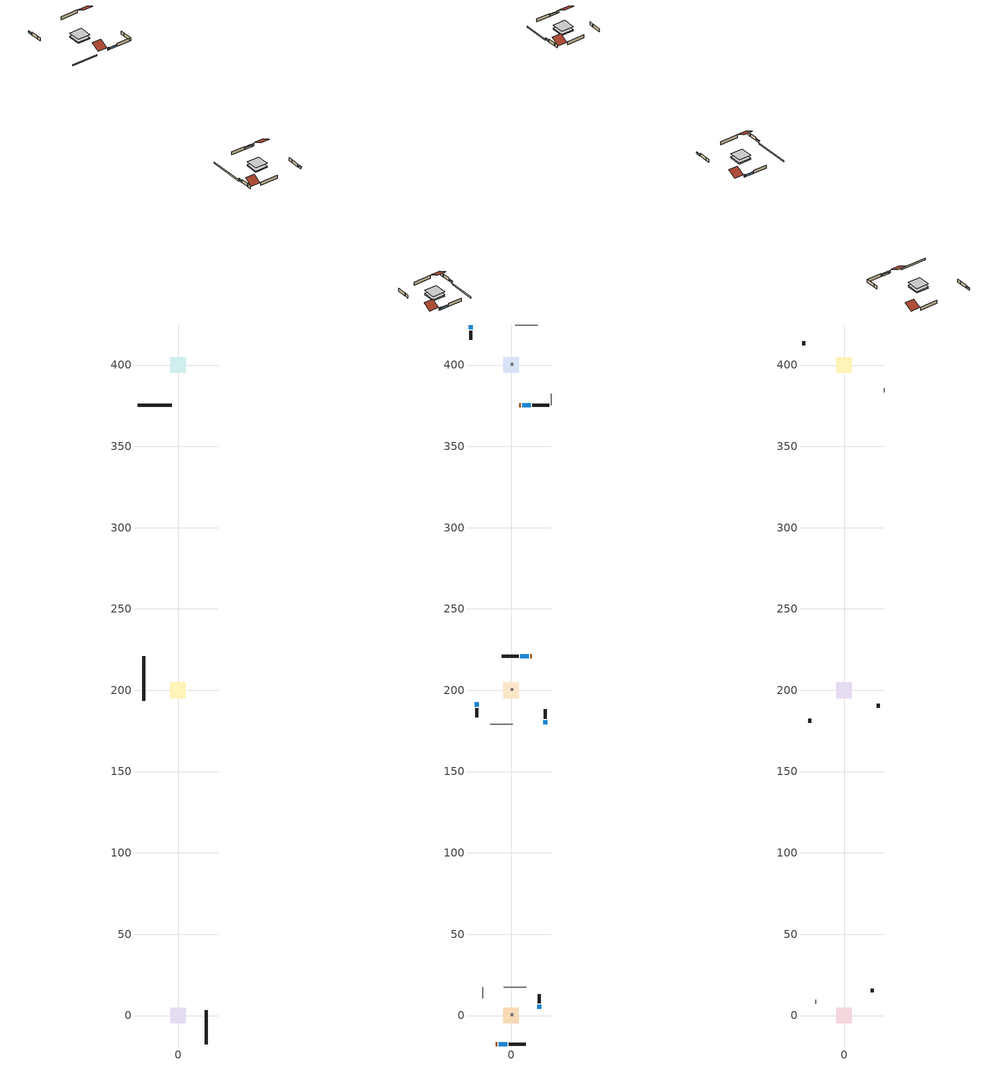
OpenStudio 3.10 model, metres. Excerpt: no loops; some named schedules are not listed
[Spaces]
unit1_crawlspace___unvented_1
 floor foundation (unit1_Slab1_construction): -4.86,-4.86 -4.86,4.86 4.86,4.86 4.86,-4.86 z-0.91
 wall foundation (unit1_FoundationWall2_construction): 17.51,-17.51 17.51,3.13 z-0.91:0
unit2_crawlspace___unvented_1
 floor foundation (unit2_Slab1_2_construction): -4.86,195.14 -4.86,204.86 4.86,204.86 4.86,195.14 z-0.91
 wall foundation (unit2_FoundationWall2_2_construction): -20.94,220.94 -20.94,193.45 z-0.91:0
unit3_crawlspace___unvented_1
 floor foundation (unit3_Slab1_3_construction): -4.86,395.14 -4.86,404.86 4.86,404.86 4.86,395.14 z-0.91
 wall foundation (unit3_FoundationWall3_3_construction): -24.6,375.4 -3.96,375.4 z-0.91:0
unit1_central_ac_and_furnace_airloop_ret_air_space
 floor adiabatic (unit1_AdiabaticConst): 0,0 0,1 1,1 1,0 z0
 wall adiabatic (unit1_AdiabaticConst): 0,0 1,0 1,1 0,1 0,0 z0:1
 ceiling adiabatic (unit1_AdiabaticConst): 1,0 1,1 0,1 0,0 z1
unit1_conditioned_space_1
 floor to unit1_crawlspace___unvented_1 (unit1_Floor1_construction): -4.86,-4.86 -4.86,4.86 4.86,4.86 4.86,-4.86 z0
 wall outside (unit1_AdiabaticWallConstruction_1): -9.31,-17.51 -8.39,-17.51 z0:2.03
 wall outside (unit1_AdiabaticWallConstruction): -7.47,-17.51 -2.25,-17.51 / 17.51,4.05 17.51,6.66 z0:1.16
 wall outside (unit1_Wall3_construction): -1.32,-17.51 9.19,-17.51 z0:2.44
 wall outside (unit1_Wall2_construction): 17.51,7.59 17.51,13.23 z0:2.44
 wall adiabatic (unit1_Wall4_construction): -17.51,17.51 -17.51,10.63 z0:2.44
 wall adiabatic (unit1_Wall1_construction): 9.31,17.51 -4.44,17.51 z0:2.44
 window (unit1_WindowConstruction_1): -7.47,-17.51 -2.25,-17.51 z0:1.16
 window (unit1_WindowConstruction): 17.51,4.05 17.51,6.66 z0:1.16
 door (unit1_Door): -9.31,-17.51 -8.4,-17.51 z0:2.03
unit2_central_ac_and_furnace_airloop_ret_air_space
 floor adiabatic (unit2_AdiabaticConst): 0,200 0,201 1,201 1,200 z0
 wall adiabatic (unit2_AdiabaticConst): 0,200 1,200 1,201 0,201 0,200 z0:1
 ceiling adiabatic (unit2_AdiabaticConst): 1,200 1,201 0,201 0,200 z1
unit2_conditioned_space_1
 floor to unit2_crawlspace___unvented_1 (unit2_Floor1_2_construction): -4.86,195.14 -4.86,204.86 4.86,204.86 4.86,195.14 z0
 wall outside (unit2_AdiabaticWallConstruction_1): 12.74,220.94 11.82,220.94 z0:2.03
 wall outside (unit2_AdiabaticWallConstruction): 20.94,179.06 20.94,181.67 / 10.9,220.94 5.68,220.94 / -20.94,192.52 -20.94,189.91 z0:1.16
 wall outside (unit2_Wall4_2_construction): 20.94,182.6 20.94,188.24 z0:2.44
 wall outside (unit2_Wall3_2_construction): 4.75,220.94 -5.76,220.94 z0:2.44
 wall outside (unit2_Wall2_2_construction): -20.94,188.98 -20.94,183.34 z0:2.44
 wall adiabatic (unit2_Wall1_2_construction): -12.74,179.06 1.02,179.06 z0:2.44
 window (unit2_WindowConstruction_2): 20.94,179.06 20.94,181.67 z0:1.16
 window (unit2_WindowConstruction_1): 10.9,220.94 5.68,220.94 z0:1.16
 window (unit2_WindowConstruction): -20.94,192.52 -20.94,189.91 z0:1.16
 door (unit2_Door): 12.74,220.94 11.82,220.94 z0:2.03
unit3_central_ac_and_furnace_airloop_ret_air_space
 floor adiabatic (unit3_AdiabaticConst): 0,400 0,401 1,401 1,400 z0
 wall adiabatic (unit3_AdiabaticConst): 0,400 1,400 1,401 0,401 0,400 z0:1
 ceiling adiabatic (unit3_AdiabaticConst): 1,400 1,401 0,401 0,400 z1
unit3_conditioned_space_1
 floor to unit3_crawlspace___unvented_1 (unit3_Floor1_3_construction): -4.86,395.14 -4.86,404.86 4.86,404.86 4.86,395.14 z0
 wall outside (unit3_AdiabaticWallConstruction_1): 5.17,375.4 6.08,375.4 z0:2.03
 wall outside (unit3_AdiabaticWallConstruction): -24.6,424.6 -24.6,421.99 / 7.01,375.4 12.22,375.4 z0:1.16
 wall outside (unit3_Wall4_3_construction): -24.6,421.06 -24.6,415.42 z0:2.44
 wall outside (unit3_Wall3_3_construction): 13.15,375.4 23.67,375.4 z0:2.44
 wall adiabatic (unit3_Wall2_3_construction): 24.6,375.4 24.6,382.28 z0:2.44
 wall adiabatic (unit3_Wall1_3_construction): 16.4,424.6 2.64,424.6 z0:2.44
 window (unit3_WindowConstruction_1): -24.6,424.6 -24.6,421.99 z0:1.16
 window (unit3_WindowConstruction): 7.01,375.4 12.22,375.4 z0:1.16
 door (unit3_Door): 5.17,375.4 6.08,375.4 z0:2.03
unit1_attic___vented_1
 floor to unit1_conditioned_space_1 (unit1_Floor2_construction_Reversed): -4.86,-4.86 -4.86,4.86 4.86,4.86 4.86,-4.86 z2.44
 wall outside (unit1_Wall6_construction): 17.51,14.16 17.51,16.58 z0:2.44
 wall adiabatic (unit1_Wall5_construction): -17.51,9.7 -17.51,7.28 z0:2.44
 roof outside (unit1_Roof2_construction): -10.24,-17.51,2.44 -10.24,-11.01,5.69 -17.51,-11.01,5.69 -17.51,-17.51,2.44
 roof outside (unit1_Roof1_construction): 10.24,17.51,2.44 10.24,11.01,5.69 17.51,11.01,5.69 17.51,17.51,2.44
unit2_attic___vented_1
 floor to unit2_conditioned_space_1 (unit2_Floor2_2_construction_Reversed): -4.86,195.14 -4.86,204.86 4.86,204.86 4.86,195.14 z2.44
 wall outside (unit2_Wall6_2_construction): -20.94,182.41 -20.94,179.99 z0:2.44
 wall outside (unit2_Wall5_2_construction): 20.94,189.16 20.94,191.59 z0:2.44
 roof outside (unit2_Roof2_2_construction): 13.67,220.94,2.44 13.67,214.44,5.69 20.94,214.44,5.69 20.94,220.94,2.44
 roof outside (unit2_Roof1_2_construction): -13.67,179.06,2.44 -13.67,185.56,5.69 -20.94,185.56,5.69 -20.94,179.06,2.44
unit3_attic___vented_1
 floor to unit3_conditioned_space_1 (unit3_Floor2_3_construction_Reversed): -4.86,395.14 -4.86,404.86 4.86,404.86 4.86,395.14 z2.44
 wall outside (unit3_Wall5_3_construction): -24.6,414.49 -24.6,412.07 z0:2.44
 wall adiabatic (unit3_Wall6_3_construction): 24.6,383.21 24.6,385.63 z0:2.44
 roof outside (unit3_Roof2_3_construction): 4.24,375.4,2.44 4.24,381.91,5.69 -3.03,381.91,5.69 -3.03,375.4,2.44
 roof outside (unit3_Roof1_3_construction): 17.33,424.6,2.44 17.33,418.09,5.69 24.6,418.09,5.69 24.6,424.6,2.44
shading: -1.95,-17.51 -7.77,-17.51 -7.77,-18.12 -1.95,-18.12 z1.46; 17.51,6.97 17.51,3.75 18.12,3.75 18.12,6.97 z1.46; 20.94,181.97 20.94,178.76 21.55,178.76 21.55,181.97 z1.46; 5.38,220.94 11.2,220.94 11.2,221.55 5.38,221.55 z1.46; -20.94,189.61 -20.94,192.82 -21.55,192.82 -21.55,189.61 z1.46; -24.6,421.69 -24.6,424.9 -25.21,424.9 -25.21,421.69 z1.46; 12.53,375.4 6.71,375.4 6.71,374.79 12.53,374.79 z1.46
[Site]
unit1_Buffalo_Niagara_Intl_Ap_NY: Latitude {deg}=42.93; Longitude {deg}=-78.73; Time Zone {hr}=-5; Elevation {m}=215; Terrain=Suburbs; Keep Site Location Information=Yes
[Site:GroundTemperature:Shallow]
4.30207, 2.29327, 2.1324, 3.08568, 6.91256, 10.7216, 14.0239, 16.1158, 16.2935, 14.5921, 11.374, 7.68183
[Site:WaterMainsTemperature]
Calculation Method=Schedule; Temperature Schedule=unit1_mains_temperature_schedule
[Building]
Building 1
[Construction]
unit1_AdiabaticConst: unit1_Adiabatic
unit1_furniture_construction_conditioned_space_1: unit1_furniture_material_conditioned_space_1
unit1_PartitionWallConstruction: unit1_gypsum_board, unit1_wall_stud_and_cavity_5, unit1_gypsum_board
unit1_AdiabaticWallConstruction_1: unit1_wood_siding_2, unit1_wall_rigid_ins, unit1_wall_stud_and_cavity_4, unit1_gypsum_board
unit1_Door: unit1_door_material
unit1_AdiabaticWallConstruction: unit1_wood_siding_1, unit1_wall_rigid_ins, unit1_wall_stud_and_cavity_4, unit1_gypsum_board
unit1_WindowConstruction_1; unit1_WindowConstruction: unit1_WindowMaterial
unit1_Slab1_construction: unit1_soil_0_5_in_
unit1_FoundationWall2_construction: unit1_concrete_8_0_in_
unit1_Floor2_construction_Reversed: unit1_gypsum_board, unit1_ceiling_stud_and_cavity, unit1_ceiling_loosefill_ins
unit1_Floor1_construction: unit1_floor_stud_and_cavity, unit1_floor_rigid_ins, unit1_osb_sheathing_0_75_in_, unit1_floor_covering
unit1_Wall6_construction: unit1_wood_siding, unit1_osb_sheathing_0_5_in__3, unit1_wall_stud_and_cavity_3
unit1_Wall5_construction: unit1_osb_sheathing_0_5_in__3, unit1_wall_stud_and_cavity_2
unit1_Wall4_construction: unit1_osb_sheathing_0_5_in__2, unit1_wall_stud_and_cavity, unit1_gypsum_board
unit1_Wall3_construction; unit1_Wall2_construction: unit1_wood_siding, unit1_osb_sheathing_0_5_in__1, unit1_wall_stud_and_cavity_1, unit1_gypsum_board
unit1_Wall1_construction: unit1_osb_sheathing_0_5_in__1, unit1_wall_stud_and_cavity, unit1_gypsum_board
unit1_Roof2_construction; unit1_Roof1_construction: unit1_asphalt_or_fiberglass_shingles, unit1_roof_rigid_ins, unit1_osb_sheathing_0_5_in_
unit2_AdiabaticConst: unit2_Adiabatic
unit2_furniture_construction_conditioned_space_1: unit2_furniture_material_conditioned_space_1
unit2_PartitionWallConstruction: unit2_gypsum_board, unit2_wall_stud_and_cavity_4, unit2_gypsum_board
unit2_AdiabaticWallConstruction_1: unit2_wood_siding_2, unit2_wall_rigid_ins, unit2_wall_stud_and_cavity_3, unit2_gypsum_board
unit2_Door: unit2_door_material
unit2_AdiabaticWallConstruction: unit2_wood_siding_1, unit2_wall_rigid_ins, unit2_wall_stud_and_cavity_3, unit2_gypsum_board
unit2_WindowConstruction_2; unit2_WindowConstruction_1; unit2_WindowConstruction: unit2_WindowMaterial
unit2_Slab1_2_construction: unit2_soil_0_5_in_
unit2_FoundationWall2_2_construction: unit2_concrete_8_0_in_
unit2_Floor2_2_construction_Reversed: unit2_gypsum_board, unit2_ceiling_stud_and_cavity, unit2_ceiling_loosefill_ins
unit2_Floor1_2_construction: unit2_floor_stud_and_cavity, unit2_floor_rigid_ins, unit2_osb_sheathing_0_75_in_, unit2_floor_covering
unit2_Wall6_2_construction; unit2_Wall5_2_construction: unit2_wood_siding, unit2_osb_sheathing_0_5_in__1, unit2_wall_stud_and_cavity_2
unit2_Wall4_2_construction; unit2_Wall3_2_construction; unit2_Wall2_2_construction: unit2_wood_siding, unit2_osb_sheathing_0_5_in__1, unit2_wall_stud_and_cavity_1, unit2_gypsum_board
unit2_Wall1_2_construction: unit2_osb_sheathing_0_5_in__1, unit2_wall_stud_and_cavity, unit2_gypsum_board
unit2_Roof2_2_construction; unit2_Roof1_2_construction: unit2_asphalt_or_fiberglass_shingles, unit2_roof_rigid_ins, unit2_osb_sheathing_0_5_in_
unit3_AdiabaticConst: unit3_Adiabatic
unit3_furniture_construction_conditioned_space_1: unit3_furniture_material_conditioned_space_1
unit3_PartitionWallConstruction: unit3_gypsum_board, unit3_wall_stud_and_cavity_5, unit3_gypsum_board
unit3_AdiabaticWallConstruction_1: unit3_wood_siding_2, unit3_wall_rigid_ins, unit3_wall_stud_and_cavity_4, unit3_gypsum_board
unit3_Door: unit3_door_material
unit3_AdiabaticWallConstruction: unit3_wood_siding_1, unit3_wall_rigid_ins, unit3_wall_stud_and_cavity_4, unit3_gypsum_board
unit3_WindowConstruction_1; unit3_WindowConstruction: unit3_WindowMaterial
unit3_Slab1_3_construction: unit3_soil_0_5_in_
unit3_FoundationWall3_3_construction: unit3_concrete_8_0_in_
unit3_Floor2_3_construction_Reversed: unit3_gypsum_board, unit3_ceiling_stud_and_cavity, unit3_ceiling_loosefill_ins
unit3_Floor1_3_construction: unit3_floor_stud_and_cavity, unit3_floor_rigid_ins, unit3_osb_sheathing_0_75_in_, unit3_floor_covering
unit3_Wall6_3_construction: unit3_osb_sheathing_0_5_in__3, unit3_wall_stud_and_cavity_3
unit3_Wall5_3_construction: unit3_wood_siding, unit3_osb_sheathing_0_5_in__2, unit3_wall_stud_and_cavity_2
unit3_Wall4_3_construction; unit3_Wall3_3_construction: unit3_wood_siding, unit3_osb_sheathing_0_5_in__2, unit3_wall_stud_and_cavity_1, unit3_gypsum_board
unit3_Wall2_3_construction: unit3_osb_sheathing_0_5_in__2, unit3_wall_stud_and_cavity, unit3_gypsum_board
unit3_Wall1_3_construction: unit3_osb_sheathing_0_5_in__1, unit3_wall_stud_and_cavity, unit3_gypsum_board
unit3_Roof2_3_construction; unit3_Roof1_3_construction: unit3_asphalt_or_fiberglass_shingles, unit3_roof_rigid_ins, unit3_osb_sheathing_0_5_in_
[Material:NoMass] Roughness=Rough; Thermal Resistance {m2-K/W}=176.1
unit1_Adiabatic; unit2_Adiabatic; unit3_Adiabatic
[Material] Roughness=Rough
Name | Thickness {m} | Conductivity {W/m-K} | Density {kg/m3} | Specific Heat {J/kg-K} | Thermal Absorptance | Solar Absorptance | Visible Absorptance
unit1_furniture_material_conditioned_space_1; unit2_furniture_material_conditioned_space_1; unit3_furniture_material_conditioned_space_1 | 0.1524 | 0.115458 | 640.8 | 1214.23 | 0.9 | 0.6 | 0.6
unit1_wall_stud_and_cavity_5; unit2_wall_stud_and_cavity_4; unit3_wall_stud_and_cavity_5 | 0.0889 | 0.391764 | 83.0341 | 1211.67 | 0.9 | 0.7 | 0.7
unit1_wood_siding_2; unit1_wood_siding_1; unit2_wood_siding_2; unit2_wood_siding_1; unit3_wood_siding_2; unit3_wood_siding_1 | 0.0254 | 0.102417 | 544.68 | 1172.36
unit1_door_material; unit2_door_material; unit3_door_material | 0.04445 | 0.0716541 | 512.64 | 1214.23 | 0.9 | 0.7 | 0.7
unit1_wall_stud_and_cavity_4; unit2_wall_stud_and_cavity_3; unit3_wall_stud_and_cavity_4 | 0.0889 | 0.380278 | 52.3479 | 1209.89 | 0.9 | 0.7 | 0.7
unit1_wall_rigid_ins; unit2_wall_rigid_ins; unit3_wall_rigid_ins | 0.512978 | 0.029427 | 32.04 | 1214.23 | 0.9 | 0.7 | 0.7
unit1_soil_0_5_in_; unit2_soil_0_5_in_; unit3_soil_0_5_in_ | 0.0127 | 1.731 | 1842.3 | 418.7 | 0.9 | 0.7 | 0.7
unit1_concrete_8_0_in_; unit2_concrete_8_0_in_; unit3_concrete_8_0_in_ | 0.2032 | 1.803125 | 2242.8 | 837.4 | 0.9 | 0.7 | 0.7
unit1_ceiling_stud_and_cavity; unit2_ceiling_stud_and_cavity; unit3_ceiling_stud_and_cavity | 0.1397 | 0.0824711 | 65.682 | 1177.47 | 0.9 | 0.7 | 0.7
unit1_ceiling_loosefill_ins; unit2_ceiling_loosefill_ins; unit3_ceiling_loosefill_ins | 0.169333 | 0.0480833 | 16.02 | 1046.75 | 0.9 | 0.7 | 0.7
unit1_floor_covering; unit2_floor_covering; unit3_floor_covering | 0.0127 | 0.0433444 | 54.468 | 1339.84 | 0.9 | 0.6 | 0.6
unit1_osb_sheathing_0_75_in_; unit2_osb_sheathing_0_75_in_; unit3_osb_sheathing_0_75_in_ | 0.01905 | 0.115458 | 512.64 | 1214.23 | 0.9 | 0.7 | 0.7
unit1_floor_rigid_ins; unit2_floor_rigid_ins; unit3_floor_rigid_ins | 0.103632 | 0.029427 | 32.04 | 1214.23 | 0.9 | 0.7 | 0.7
unit1_floor_stud_and_cavity; unit2_floor_stud_and_cavity; unit3_floor_stud_and_cavity | 0.1397 | 0.21683 | 92.3553 | 1139.71 | 0.9 | 0.7 | 0.7
unit1_wall_stud_and_cavity_3; unit2_wall_stud_and_cavity_2; unit3_wall_stud_and_cavity_2 | 0.1397 | 0.727959 | 139.0536 | 1170.24 | 0.9 | 0.6 | 0.6
unit1_wall_stud_and_cavity_2; unit3_wall_stud_and_cavity_3 | 0.1397 | 0.393673 | 139.0536 | 1170.24 | 0.9 | 0.6 | 0.6
unit1_osb_sheathing_0_5_in__3; unit1_osb_sheathing_0_5_in__2; unit1_osb_sheathing_0_5_in__1; unit2_osb_sheathing_0_5_in__1; unit3_osb_sheathing_0_5_in__3; unit3_osb_sheathing_0_5_in__2; unit3_osb_sheathing_0_5_in__1 | 0.0127 | 0.115458 | 512.64 | 1214.23
unit1_wall_stud_and_cavity_1; unit2_wall_stud_and_cavity_1; unit3_wall_stud_and_cavity_1 | 0.1397 | 0.0929022 | 139.0536 | 1170.24 | 0.9 | 0.7 | 0.7
unit1_wood_siding; unit2_wood_siding; unit3_wood_siding | 0.0254 | 0.102417 | 544.68 | 1172.36 | 0.9 | 0.7 | 0.7
unit1_gypsum_board; unit2_gypsum_board; unit3_gypsum_board | 0.0127 | 0.160291 | 801 | 837.4 | 0.9 | 0.6 | 0.6
unit1_wall_stud_and_cavity; unit2_wall_stud_and_cavity; unit3_wall_stud_and_cavity | 0.1397 | 0.506836 | 139.0536 | 1170.24 | 0.9 | 0.7 | 0.7
unit1_osb_sheathing_0_5_in_; unit2_osb_sheathing_0_5_in_; unit3_osb_sheathing_0_5_in_ | 0.0127 | 0.115458 | 512.64 | 1214.23 | 0.9 | 0.6 | 0.6
unit1_roof_rigid_ins; unit2_roof_rigid_ins; unit3_roof_rigid_ins | 0.00281632 | 0.029427 | 32.04 | 1214.23 | 0.9 | 0.7 | 0.7
unit1_asphalt_or_fiberglass_shingles; unit2_asphalt_or_fiberglass_shingles; unit3_asphalt_or_fiberglass_shingles | 0.00635 | 0.162714 | 1121.4 | 1465.45 | 0.9 | 0.85 | 0.85
[WindowMaterial:SimpleGlazingSystem] U-Factor {W/m2-K}=2.10086; Solar Heat Gain Coefficient=0.3
unit1_WindowMaterial; unit2_WindowMaterial; unit3_WindowMaterial
[Foundation:Kiva:Settings]
Soil Conductivity {W/m-K}=1.731; Soil Density {kg/m3}=1842.3; Soil Specific Heat {J/kg-K}=418.7; Ground Solar Absorptivity=0.9; Ground Thermal Absorptivity=0.9; Ground Surface Roughness {m}=0.03; Far-Field Width {m}=40; Deep-Ground Boundary Condition=ZeroFlux; Deep-Ground Depth {m}=40; Minimum Cell Dimension {m}=0.2; Maximum Cell Growth Coefficient=3; Simulation Timestep=Timestep
[ElectricEquipment]
Name | Electric Equipment Definition | Space or SpaceType | Schedule
unit1_mech_vent_bath_fan_0 | unit1_mech_vent_bath_fan_0 | unit1_conditioned_space_1 | unit1_mech_vent_bath_fan_0_schedule
unit1_mech_vent_range_fan_0 | unit1_mech_vent_range_fan_0 | unit1_conditioned_space_1 | unit1_mech_vent_range_fan_0_schedule
unit1_mech_vent_house_fan_cfis | unit1_mech_vent_house_fan_cfis | unit1_conditioned_space_1 | unit1_mech_vent_house_fan_cfis_schedule
unit1_mech_vent_house_fan | unit1_mech_vent_house_fan | unit1_conditioned_space_1 | unit1_mech_vent_house_fan_schedule
unit1_whole_house_fan | unit1_whole_house_fan | unit1_conditioned_space_1 | Always On Discrete
unit1_misc_plug_loads | unit1_misc_plug_loads | unit1_conditioned_space_1 | unit1_plug_loads_other
unit1_misc_tv | unit1_misc_tv | unit1_conditioned_space_1 | unit1_plug_loads_tv
unit1_cooking_range | unit1_cooking_range | unit1_conditioned_space_1 | unit1_cooking_range
unit1_fridge | unit1_fridge | unit1_conditioned_space_1 | unit1_fridge_schedule
unit1_dishwasher | unit1_dishwasher | unit1_conditioned_space_1 | unit1_dishwasher
unit1_clothes_dryer | unit1_clothes_dryer | unit1_conditioned_space_1 | unit1_clothes_dryer
unit1_clothes_washer | unit1_clothes_washer | unit1_conditioned_space_1 | unit1_clothes_washer
unit1_ceiling_fan | unit1_ceiling_fan | unit1_conditioned_space_1 | unit1_ceiling_fan
unit2_mech_vent_bath_fan_0 | unit2_mech_vent_bath_fan_0 | unit2_conditioned_space_1 | unit2_mech_vent_bath_fan_0_schedule
unit2_mech_vent_range_fan_0 | unit2_mech_vent_range_fan_0 | unit2_conditioned_space_1 | unit2_mech_vent_range_fan_0_schedule
unit2_mech_vent_house_fan_cfis | unit2_mech_vent_house_fan_cfis | unit2_conditioned_space_1 | unit2_mech_vent_house_fan_cfis_schedule
unit2_mech_vent_house_fan | unit2_mech_vent_house_fan | unit2_conditioned_space_1 | unit2_mech_vent_house_fan_schedule
unit2_whole_house_fan | unit2_whole_house_fan | unit2_conditioned_space_1 | unit2_Always_On_Discrete
unit2_misc_plug_loads | unit2_misc_plug_loads | unit2_conditioned_space_1 | unit2_plug_loads_other
unit2_misc_tv | unit2_misc_tv | unit2_conditioned_space_1 | unit2_plug_loads_tv
unit2_cooking_range | unit2_cooking_range | unit2_conditioned_space_1 | unit2_cooking_range
unit2_fridge | unit2_fridge | unit2_conditioned_space_1 | unit2_fridge_schedule
unit2_dishwasher | unit2_dishwasher | unit2_conditioned_space_1 | unit2_dishwasher
unit2_clothes_dryer | unit2_clothes_dryer | unit2_conditioned_space_1 | unit2_clothes_dryer
unit2_clothes_washer | unit2_clothes_washer | unit2_conditioned_space_1 | unit2_clothes_washer
unit2_ceiling_fan | unit2_ceiling_fan | unit2_conditioned_space_1 | unit2_ceiling_fan
unit3_mech_vent_bath_fan_0 | unit3_mech_vent_bath_fan_0 | unit3_conditioned_space_1 | unit3_mech_vent_bath_fan_0_schedule
unit3_mech_vent_range_fan_0 | unit3_mech_vent_range_fan_0 | unit3_conditioned_space_1 | unit3_mech_vent_range_fan_0_schedule
unit3_mech_vent_house_fan_cfis | unit3_mech_vent_house_fan_cfis | unit3_conditioned_space_1 | unit3_mech_vent_house_fan_cfis_schedule
unit3_mech_vent_house_fan | unit3_mech_vent_house_fan | unit3_conditioned_space_1 | unit3_mech_vent_house_fan_schedule
unit3_whole_house_fan | unit3_whole_house_fan | unit3_conditioned_space_1 | unit3_Always_On_Discrete
unit3_misc_plug_loads | unit3_misc_plug_loads | unit3_conditioned_space_1 | unit3_plug_loads_other
unit3_misc_tv | unit3_misc_tv | unit3_conditioned_space_1 | unit3_plug_loads_tv
unit3_cooking_range | unit3_cooking_range | unit3_conditioned_space_1 | unit3_cooking_range
unit3_fridge | unit3_fridge | unit3_conditioned_space_1 | unit3_fridge_schedule
unit3_dishwasher | unit3_dishwasher | unit3_conditioned_space_1 | unit3_dishwasher
unit3_clothes_dryer | unit3_clothes_dryer | unit3_conditioned_space_1 | unit3_clothes_dryer
unit3_clothes_washer | unit3_clothes_washer | unit3_conditioned_space_1 | unit3_clothes_washer
unit3_ceiling_fan | unit3_ceiling_fan | unit3_conditioned_space_1 | unit3_ceiling_fan
[ElectricEquipment:Definition] Design Level Calculation Method=EquipmentLevel
Name | Design Level {W} | Fraction Latent | Fraction Radiant | Fraction Lost
unit1_mech_vent_bath_fan_0; unit1_mech_vent_range_fan_0; unit2_mech_vent_bath_fan_0; unit2_mech_vent_range_fan_0; unit3_mech_vent_bath_fan_0; unit3_mech_vent_range_fan_0 | 30 | 0 | 0 | 1
unit1_mech_vent_house_fan_cfis; unit2_mech_vent_house_fan_cfis; unit3_mech_vent_house_fan_cfis | 0 | 0 | 0 | 0
unit1_mech_vent_house_fan; unit1_whole_house_fan; unit2_mech_vent_house_fan; unit2_whole_house_fan; unit3_mech_vent_house_fan; unit3_whole_house_fan | 0 | 0 | 0 | 1
unit1_misc_plug_loads | 172.859 | 0.045 | 0.513 | 0.1
unit1_misc_tv | 524.785 | 0 | 0.6 | 0
unit1_cooking_range | 100.935 | 0.16 | 0.384 | 0.2
unit1_fridge; unit2_fridge; unit3_fridge | 80.9361 | 0 | 0.6 | 0
unit1_dishwasher | 404.99 | 0.3 | 0.18 | 0.4
unit1_clothes_dryer | 489.949 | 0.015 | 0.081 | 0.85
unit1_clothes_washer | 552.114 | 0.03 | 0.162 | 0.7
unit1_ceiling_fan | 69.7851 | 0 | 0.558 | 0
unit2_misc_plug_loads | 171.726 | 0.045 | 0.513 | 0.1
unit2_misc_tv | 525.328 | 0 | 0.6 | 0
unit2_cooking_range | 81.26 | 0.16 | 0.384 | 0.2
unit2_dishwasher | 689.276 | 0.3 | 0.18 | 0.4
unit2_clothes_dryer | 262.256 | 0.015 | 0.081 | 0.85
unit2_clothes_washer | 1064.22 | 0.03 | 0.162 | 0.7
unit2_ceiling_fan | 69.7249 | 0 | 0.558 | 0
unit3_misc_plug_loads | 171.72 | 0.045 | 0.513 | 0.1
unit3_misc_tv | 532.028 | 0 | 0.6 | 0
unit3_cooking_range | 70.2496 | 0.16 | 0.384 | 0.2
unit3_dishwasher | 517.877 | 0.3 | 0.18 | 0.4
unit3_clothes_dryer | 401.004 | 0.015 | 0.081 | 0.85
unit3_clothes_washer | 1292.57 | 0.03 | 0.162 | 0.7
unit3_ceiling_fan | 71.9323 | 0 | 0.558 | 0
[EnergyManagementSystem:Actuator]
Name | Actuated Component | Actuated Component Type | Actuated Component Control Type | Zone or Space
unit1_mech_vent_house_fan_latent_load_act | unit1_mech_vent_house_fan_latent_load | OtherEquipment | Power Level | unit1_conditioned_space_1
unit1_mech_vent_house_fan_sensible_load_act | unit1_mech_vent_house_fan_sensible_load | OtherEquipment | Power Level | unit1_conditioned_space_1
unit1_mech_vent_house_fan_cfis_act | unit1_mech_vent_house_fan_cfis | ElectricEquipment | Electricity Rate | unit1_conditioned_space_1
unit1_whole_house_fan_act | unit1_whole_house_fan | ElectricEquipment | Electricity Rate | unit1_conditioned_space_1
unit1_central_ac_and_furnace_airloop_0_SupLatLkToDZ_act | unit1_central_ac_and_furnace_airloop_0_SupLatLkToDZ | OtherEquipment | Power Level | unit1_crawlspace___unvented_1
unit1_central_ac_and_furnace_airloop_0_SupSensLkToDZ_act | unit1_central_ac_and_furnace_airloop_0_SupSensLkToDZ | OtherEquipment | Power Level | unit1_crawlspace___unvented_1
unit1_central_ac_and_furnace_airloop_0_RetCondToDZ_act | unit1_central_ac_and_furnace_airloop_0_RetCondToDZ | OtherEquipment | Power Level | unit1_crawlspace___unvented_1
unit1_central_ac_and_furnace_airloop_0_SupCondToDZ_act | unit1_central_ac_and_furnace_airloop_0_SupCondToDZ | OtherEquipment | Power Level | unit1_crawlspace___unvented_1
unit1_central_ac_and_furnace_airloop_0_RetLatLkToRP_act | unit1_central_ac_and_furnace_airloop_0_RetLatLkToRP | OtherEquipment | Power Level | unit1_central_ac_and_furnace_airloop_ret_air_space
unit1_central_ac_and_furnace_airloop_0_RetSensLkToRP_act | unit1_central_ac_and_furnace_airloop_0_RetSensLkToRP | OtherEquipment | Power Level | unit1_central_ac_and_furnace_airloop_ret_air_space
unit1_central_ac_and_furnace_airloop_0_SupCondToLv_act | unit1_central_ac_and_furnace_airloop_0_SupCondToLv | OtherEquipment | Power Level | unit1_conditioned_space_1
unit1_central_ac_and_furnace_airloop_0_SupLatLkToCond_act | unit1_central_ac_and_furnace_airloop_0_SupLatLkToCond | OtherEquipment | Power Level | unit1_conditioned_space_1
unit1_central_ac_and_furnace_airloop_0_SupSensLkToCond_act | unit1_central_ac_and_furnace_airloop_0_SupSensLkToCond | OtherEquipment | Power Level | unit1_conditioned_space_1
unit1_water_heater_ec_adj_act | unit1_water_heater_energy_adjustment1 | OtherEquipment | Power Level | unit1_conditioned_space_1
unit1_central_ac_and_furnace_airloop_0_RetCondToRP_act | unit1_central_ac_and_furnace_airloop_0_RetCondToRP | OtherEquipment | Power Level | unit1_central_ac_and_furnace_airloop_ret_air_space
unit2_mech_vent_house_fan_latent_load_act | unit2_mech_vent_house_fan_latent_load | OtherEquipment | Power Level | unit2_conditioned_space_1
unit2_mech_vent_house_fan_sensible_load_act | unit2_mech_vent_house_fan_sensible_load | OtherEquipment | Power Level | unit2_conditioned_space_1
unit2_mech_vent_house_fan_cfis_act | unit2_mech_vent_house_fan_cfis | ElectricEquipment | Electricity Rate | unit2_conditioned_space_1
unit2_whole_house_fan_act | unit2_whole_house_fan | ElectricEquipment | Electricity Rate | unit2_conditioned_space_1
unit2_central_ac_and_furnace_airloop_0_SupLatLkToDZ_act | unit2_central_ac_and_furnace_airloop_0_SupLatLkToDZ | OtherEquipment | Power Level | unit2_crawlspace___unvented_1
unit2_central_ac_and_furnace_airloop_0_SupSensLkToDZ_act | unit2_central_ac_and_furnace_airloop_0_SupSensLkToDZ | OtherEquipment | Power Level | unit2_crawlspace___unvented_1
unit2_central_ac_and_furnace_airloop_0_RetCondToDZ_act | unit2_central_ac_and_furnace_airloop_0_RetCondToDZ | OtherEquipment | Power Level | unit2_crawlspace___unvented_1
unit2_central_ac_and_furnace_airloop_0_SupCondToDZ_act | unit2_central_ac_and_furnace_airloop_0_SupCondToDZ | OtherEquipment | Power Level | unit2_crawlspace___unvented_1
unit2_central_ac_and_furnace_airloop_0_RetLatLkToRP_act | unit2_central_ac_and_furnace_airloop_0_RetLatLkToRP | OtherEquipment | Power Level | unit2_central_ac_and_furnace_airloop_ret_air_space
unit2_central_ac_and_furnace_airloop_0_RetSensLkToRP_act | unit2_central_ac_and_furnace_airloop_0_RetSensLkToRP | OtherEquipment | Power Level | unit2_central_ac_and_furnace_airloop_ret_air_space
unit2_central_ac_and_furnace_airloop_0_RetCondToRP_act | unit2_central_ac_and_furnace_airloop_0_RetCondToRP | OtherEquipment | Power Level | unit2_central_ac_and_furnace_airloop_ret_air_space
unit2_central_ac_and_furnace_airloop_0_SupCondToLv_act | unit2_central_ac_and_furnace_airloop_0_SupCondToLv | OtherEquipment | Power Level | unit2_conditioned_space_1
unit2_central_ac_and_furnace_airloop_0_SupLatLkToCond_act | unit2_central_ac_and_furnace_airloop_0_SupLatLkToCond | OtherEquipment | Power Level | unit2_conditioned_space_1
unit2_central_ac_and_furnace_airloop_0_SupSensLkToCond_act | unit2_central_ac_and_furnace_airloop_0_SupSensLkToCond | OtherEquipment | Power Level | unit2_conditioned_space_1
unit2_water_heater_ec_adj_act | unit2_water_heater_energy_adjustment1 | OtherEquipment | Power Level | unit2_conditioned_space_1
unit3_mech_vent_house_fan_latent_load_act | unit3_mech_vent_house_fan_latent_load | OtherEquipment | Power Level | unit3_conditioned_space_1
unit3_mech_vent_house_fan_sensible_load_act | unit3_mech_vent_house_fan_sensible_load | OtherEquipment | Power Level | unit3_conditioned_space_1
unit3_mech_vent_house_fan_cfis_act | unit3_mech_vent_house_fan_cfis | ElectricEquipment | Electricity Rate | unit3_conditioned_space_1
unit3_whole_house_fan_act | unit3_whole_house_fan | ElectricEquipment | Electricity Rate | unit3_conditioned_space_1
unit3_central_ac_and_furnace_airloop_0_SupLatLkToDZ_act | unit3_central_ac_and_furnace_airloop_0_SupLatLkToDZ | OtherEquipment | Power Level | unit3_crawlspace___unvented_1
unit3_central_ac_and_furnace_airloop_0_SupSensLkToDZ_act | unit3_central_ac_and_furnace_airloop_0_SupSensLkToDZ | OtherEquipment | Power Level | unit3_crawlspace___unvented_1
unit3_central_ac_and_furnace_airloop_0_RetCondToDZ_act | unit3_central_ac_and_furnace_airloop_0_RetCondToDZ | OtherEquipment | Power Level | unit3_crawlspace___unvented_1
unit3_central_ac_and_furnace_airloop_0_SupCondToDZ_act | unit3_central_ac_and_furnace_airloop_0_SupCondToDZ | OtherEquipment | Power Level | unit3_crawlspace___unvented_1
unit3_central_ac_and_furnace_airloop_0_RetLatLkToRP_act | unit3_central_ac_and_furnace_airloop_0_RetLatLkToRP | OtherEquipment | Power Level | unit3_central_ac_and_furnace_airloop_ret_air_space
unit3_central_ac_and_furnace_airloop_0_RetSensLkToRP_act | unit3_central_ac_and_furnace_airloop_0_RetSensLkToRP | OtherEquipment | Power Level | unit3_central_ac_and_furnace_airloop_ret_air_space
unit3_central_ac_and_furnace_airloop_0_RetCondToRP_act | unit3_central_ac_and_furnace_airloop_0_RetCondToRP | OtherEquipment | Power Level | unit3_central_ac_and_furnace_airloop_ret_air_space
unit3_central_ac_and_furnace_airloop_0_SupCondToLv_act | unit3_central_ac_and_furnace_airloop_0_SupCondToLv | OtherEquipment | Power Level | unit3_conditioned_space_1
unit3_central_ac_and_furnace_airloop_0_SupLatLkToCond_act | unit3_central_ac_and_furnace_airloop_0_SupLatLkToCond | OtherEquipment | Power Level | unit3_conditioned_space_1
unit3_central_ac_and_furnace_airloop_0_SupSensLkToCond_act | unit3_central_ac_and_furnace_airloop_0_SupSensLkToCond | OtherEquipment | Power Level | unit3_conditioned_space_1
unit3_water_heater_ec_adj_act | unit3_water_heater_energy_adjustment1 | OtherEquipment | Power Level | unit3_conditioned_space_1
[SpaceInfiltration:DesignFlowRate] Density Basis=Outdoor
Name | Space or SpaceType | Schedule | Design Flow Rate Calculation Method | Design Flow Rate {m3/s} | Air Changes per Hour {1/hr} | Constant Term Coefficient | Temperature Term Coefficient | Velocity Term Coefficient | Velocity Squared Term Coefficient
unit1_infil_flow; unit1_whole_house_fan_flow; unit1_natural_vent_flow | unit1_conditioned_space_1 | Always On Discrete | Flow/Space | 0
unit1_crawlspace_unvented_1_duct_leakage_imbalance_infil_flow | unit1_crawlspace___unvented_1 | Always On Discrete | Flow/Space | 0
unit1_infil_crawlspace___unvented_1 | unit1_crawlspace___unvented_1 | Always On Discrete | AirChanges/Hour |  | 0.1 | 1 | 0 | 0 | 0
unit2_infil_flow; unit2_whole_house_fan_flow; unit2_natural_vent_flow | unit2_conditioned_space_1 | unit2_Always_On_Discrete | Flow/Space | 0
unit2_crawlspace_unvented_1_duct_leakage_imbalance_infil_flow | unit2_crawlspace___unvented_1 | unit2_Always_On_Discrete | Flow/Space | 0
unit2_infil_crawlspace___unvented_1 | unit2_crawlspace___unvented_1 | unit2_Always_On_Discrete | AirChanges/Hour |  | 0.1 | 1 | 0 | 0 | 0
unit3_infil_flow; unit3_whole_house_fan_flow; unit3_natural_vent_flow | unit3_conditioned_space_1 | unit3_Always_On_Discrete | Flow/Space | 0
unit3_crawlspace_unvented_1_duct_leakage_imbalance_infil_flow | unit3_crawlspace___unvented_1 | unit3_Always_On_Discrete | Flow/Space | 0
unit3_infil_crawlspace___unvented_1 | unit3_crawlspace___unvented_1 | unit3_Always_On_Discrete | AirChanges/Hour |  | 0.1 | 1 | 0 | 0 | 0
[OtherEquipment]
Name | Other Equipment Definition | Space or SpaceType | Schedule | Fuel Type
unit1_mech_vent_house_fan_latent_load | unit1_mech_vent_house_fan_latent_load | unit1_conditioned_space_1 | Always On Discrete
unit1_mech_vent_house_fan_sensible_load | unit1_mech_vent_house_fan_sensible_load | unit1_conditioned_space_1 | Always On Discrete
unit1_central_ac_and_furnace_airloop_0_SupLatLkToDZ | unit1_central_ac_and_furnace_airloop_0_SupLatLkToDZ | unit1_crawlspace___unvented_1 | Always On Discrete
unit1_central_ac_and_furnace_airloop_0_SupSensLkToDZ | unit1_central_ac_and_furnace_airloop_0_SupSensLkToDZ | unit1_crawlspace___unvented_1 | Always On Discrete
unit1_central_ac_and_furnace_airloop_0_RetCondToDZ | unit1_central_ac_and_furnace_airloop_0_RetCondToDZ | unit1_crawlspace___unvented_1 | Always On Discrete
unit1_central_ac_and_furnace_airloop_0_SupCondToDZ | unit1_central_ac_and_furnace_airloop_0_SupCondToDZ | unit1_crawlspace___unvented_1 | Always On Discrete
unit1_central_ac_and_furnace_airloop_0_RetLatLkToRP | unit1_central_ac_and_furnace_airloop_0_RetLatLkToRP | unit1_central_ac_and_furnace_airloop_ret_air_space | Always On Discrete
unit1_central_ac_and_furnace_airloop_0_RetSensLkToRP | unit1_central_ac_and_furnace_airloop_0_RetSensLkToRP | unit1_central_ac_and_furnace_airloop_ret_air_space | Always On Discrete
unit1_central_ac_and_furnace_airloop_0_RetCondToRP | unit1_central_ac_and_furnace_airloop_0_RetCondToRP | unit1_central_ac_and_furnace_airloop_ret_air_space | Always On Discrete
unit1_central_ac_and_furnace_airloop_0_SupCondToLv | unit1_central_ac_and_furnace_airloop_0_SupCondToLv | unit1_conditioned_space_1 | Always On Discrete
unit1_central_ac_and_furnace_airloop_0_SupLatLkToCond | unit1_central_ac_and_furnace_airloop_0_SupLatLkToCond | unit1_conditioned_space_1 | Always On Discrete
unit1_central_ac_and_furnace_airloop_0_SupSensLkToCond | unit1_central_ac_and_furnace_airloop_0_SupSensLkToCond | unit1_conditioned_space_1 | Always On Discrete
unit1_general_water_use_latent | unit1_general_water_use_latent | unit1_conditioned_space_1 | unit1_general_water_use_schedule
unit1_general_water_use_sensible | unit1_general_water_use_sensible | unit1_conditioned_space_1 | unit1_general_water_use_schedule
unit1_cooking_range_1 | unit1_cooking_range_2 | unit1_conditioned_space_1 | unit1_cooking_range | NaturalGas
unit1_clothes_dryer_1 | unit1_clothes_dryer_2 | unit1_conditioned_space_1 | unit1_clothes_dryer | NaturalGas
unit1_water_heater_energy_adjustment1 | unit1_water_heater_energy_adjustment1 | unit1_conditioned_space_1 | Always On Discrete | NaturalGas
unit2_mech_vent_house_fan_latent_load | unit2_mech_vent_house_fan_latent_load | unit2_conditioned_space_1 | unit2_Always_On_Discrete
unit2_mech_vent_house_fan_sensible_load | unit2_mech_vent_house_fan_sensible_load | unit2_conditioned_space_1 | unit2_Always_On_Discrete
unit2_central_ac_and_furnace_airloop_0_SupLatLkToDZ | unit2_central_ac_and_furnace_airloop_0_SupLatLkToDZ | unit2_crawlspace___unvented_1 | unit2_Always_On_Discrete
unit2_central_ac_and_furnace_airloop_0_SupSensLkToDZ | unit2_central_ac_and_furnace_airloop_0_SupSensLkToDZ | unit2_crawlspace___unvented_1 | unit2_Always_On_Discrete
unit2_central_ac_and_furnace_airloop_0_RetCondToDZ | unit2_central_ac_and_furnace_airloop_0_RetCondToDZ | unit2_crawlspace___unvented_1 | unit2_Always_On_Discrete
unit2_central_ac_and_furnace_airloop_0_SupCondToDZ | unit2_central_ac_and_furnace_airloop_0_SupCondToDZ | unit2_crawlspace___unvented_1 | unit2_Always_On_Discrete
unit2_central_ac_and_furnace_airloop_0_RetLatLkToRP | unit2_central_ac_and_furnace_airloop_0_RetLatLkToRP | unit2_central_ac_and_furnace_airloop_ret_air_space | unit2_Always_On_Discrete
unit2_central_ac_and_furnace_airloop_0_RetSensLkToRP | unit2_central_ac_and_furnace_airloop_0_RetSensLkToRP | unit2_central_ac_and_furnace_airloop_ret_air_space | unit2_Always_On_Discrete
unit2_central_ac_and_furnace_airloop_0_RetCondToRP | unit2_central_ac_and_furnace_airloop_0_RetCondToRP | unit2_central_ac_and_furnace_airloop_ret_air_space | unit2_Always_On_Discrete
unit2_central_ac_and_furnace_airloop_0_SupCondToLv | unit2_central_ac_and_furnace_airloop_0_SupCondToLv | unit2_conditioned_space_1 | unit2_Always_On_Discrete
unit2_central_ac_and_furnace_airloop_0_SupLatLkToCond | unit2_central_ac_and_furnace_airloop_0_SupLatLkToCond | unit2_conditioned_space_1 | unit2_Always_On_Discrete
unit2_central_ac_and_furnace_airloop_0_SupSensLkToCond | unit2_central_ac_and_furnace_airloop_0_SupSensLkToCond | unit2_conditioned_space_1 | unit2_Always_On_Discrete
unit2_general_water_use_latent | unit2_general_water_use_latent | unit2_conditioned_space_1 | unit2_general_water_use_schedule
unit2_general_water_use_sensible | unit2_general_water_use_sensible | unit2_conditioned_space_1 | unit2_general_water_use_schedule
unit2_cooking_range_1 | unit2_cooking_range_2 | unit2_conditioned_space_1 | unit2_cooking_range | NaturalGas
unit2_clothes_dryer_1 | unit2_clothes_dryer_2 | unit2_conditioned_space_1 | unit2_clothes_dryer | NaturalGas
unit2_water_heater_energy_adjustment1 | unit2_water_heater_energy_adjustment1 | unit2_conditioned_space_1 | unit2_Always_On_Discrete | NaturalGas
unit3_mech_vent_house_fan_latent_load | unit3_mech_vent_house_fan_latent_load | unit3_conditioned_space_1 | unit3_Always_On_Discrete
unit3_mech_vent_house_fan_sensible_load | unit3_mech_vent_house_fan_sensible_load | unit3_conditioned_space_1 | unit3_Always_On_Discrete
unit3_central_ac_and_furnace_airloop_0_SupLatLkToDZ | unit3_central_ac_and_furnace_airloop_0_SupLatLkToDZ | unit3_crawlspace___unvented_1 | unit3_Always_On_Discrete
unit3_central_ac_and_furnace_airloop_0_SupSensLkToDZ | unit3_central_ac_and_furnace_airloop_0_SupSensLkToDZ | unit3_crawlspace___unvented_1 | unit3_Always_On_Discrete
unit3_central_ac_and_furnace_airloop_0_RetCondToDZ | unit3_central_ac_and_furnace_airloop_0_RetCondToDZ | unit3_crawlspace___unvented_1 | unit3_Always_On_Discrete
unit3_central_ac_and_furnace_airloop_0_SupCondToDZ | unit3_central_ac_and_furnace_airloop_0_SupCondToDZ | unit3_crawlspace___unvented_1 | unit3_Always_On_Discrete
unit3_central_ac_and_furnace_airloop_0_RetLatLkToRP | unit3_central_ac_and_furnace_airloop_0_RetLatLkToRP | unit3_central_ac_and_furnace_airloop_ret_air_space | unit3_Always_On_Discrete
unit3_central_ac_and_furnace_airloop_0_RetSensLkToRP | unit3_central_ac_and_furnace_airloop_0_RetSensLkToRP | unit3_central_ac_and_furnace_airloop_ret_air_space | unit3_Always_On_Discrete
unit3_central_ac_and_furnace_airloop_0_SupCondToLv | unit3_central_ac_and_furnace_airloop_0_SupCondToLv | unit3_conditioned_space_1 | unit3_Always_On_Discrete
unit3_central_ac_and_furnace_airloop_0_SupLatLkToCond | unit3_central_ac_and_furnace_airloop_0_SupLatLkToCond | unit3_conditioned_space_1 | unit3_Always_On_Discrete
unit3_central_ac_and_furnace_airloop_0_SupSensLkToCond | unit3_central_ac_and_furnace_airloop_0_SupSensLkToCond | unit3_conditioned_space_1 | unit3_Always_On_Discrete
unit3_general_water_use_latent | unit3_general_water_use_latent | unit3_conditioned_space_1 | unit3_general_water_use_schedule
unit3_general_water_use_sensible | unit3_general_water_use_sensible | unit3_conditioned_space_1 | unit3_general_water_use_schedule
unit3_cooking_range_1 | unit3_cooking_range_2 | unit3_conditioned_space_1 | unit3_cooking_range | NaturalGas
unit3_clothes_dryer_1 | unit3_clothes_dryer_2 | unit3_conditioned_space_1 | unit3_clothes_dryer | NaturalGas
unit3_water_heater_energy_adjustment1 | unit3_water_heater_energy_adjustment1 | unit3_conditioned_space_1 | unit3_Always_On_Discrete | NaturalGas
unit3_central_ac_and_furnace_airloop_0_RetCondToRP | unit3_central_ac_and_furnace_airloop_0_RetCondToRP | unit3_central_ac_and_furnace_airloop_ret_air_space | unit3_Always_On_Discrete
[OtherEquipment:Definition] Design Level Calculation Method=EquipmentLevel
Name | Design Level {W} | Fraction Latent | Fraction Radiant | Fraction Lost
unit1_mech_vent_house_fan_latent_load; unit1_central_ac_and_furnace_airloop_0_SupLatLkToDZ; unit1_central_ac_and_furnace_airloop_0_RetLatLkToRP; unit1_central_ac_and_furnace_airloop_0_SupLatLkToCond; unit2_mech_vent_house_fan_latent_load; unit2_central_ac_and_furnace_airloop_0_SupLatLkToDZ; unit2_central_ac_and_furnace_airloop_0_RetLatLkToRP; unit2_central_ac_and_furnace_airloop_0_SupLatLkToCond; unit3_mech_vent_house_fan_latent_load; unit3_central_ac_and_furnace_airloop_0_SupLatLkToDZ; unit3_central_ac_and_furnace_airloop_0_RetLatLkToRP; unit3_central_ac_and_furnace_airloop_0_SupLatLkToCond | 0 | 1 | 0 | 0
unit1_mech_vent_house_fan_sensible_load; unit1_central_ac_and_furnace_airloop_0_SupSensLkToDZ; unit1_central_ac_and_furnace_airloop_0_RetCondToDZ; unit1_central_ac_and_furnace_airloop_0_SupCondToDZ; unit1_central_ac_and_furnace_airloop_0_RetSensLkToRP; unit1_central_ac_and_furnace_airloop_0_RetCondToRP; unit1_central_ac_and_furnace_airloop_0_SupCondToLv; unit1_central_ac_and_furnace_airloop_0_SupSensLkToCond; unit2_mech_vent_house_fan_sensible_load; unit2_central_ac_and_furnace_airloop_0_SupSensLkToDZ; unit2_central_ac_and_furnace_airloop_0_RetCondToDZ; unit2_central_ac_and_furnace_airloop_0_SupCondToDZ; unit2_central_ac_and_furnace_airloop_0_RetSensLkToRP; unit2_central_ac_and_furnace_airloop_0_RetCondToRP; unit2_central_ac_and_furnace_airloop_0_SupCondToLv; unit2_central_ac_and_furnace_airloop_0_SupSensLkToCond; unit3_mech_vent_house_fan_sensible_load; unit3_central_ac_and_furnace_airloop_0_SupSensLkToDZ; unit3_central_ac_and_furnace_airloop_0_RetCondToDZ; unit3_central_ac_and_furnace_airloop_0_SupCondToDZ; unit3_central_ac_and_furnace_airloop_0_RetSensLkToRP; unit3_central_ac_and_furnace_airloop_0_RetCondToRP; unit3_central_ac_and_furnace_airloop_0_SupCondToLv; unit3_central_ac_and_furnace_airloop_0_SupSensLkToCond | 0 | 0 | 0 | 0
unit1_general_water_use_latent; unit2_general_water_use_latent; unit3_general_water_use_latent | 62.1501 | 1 | 0 | 0
unit1_general_water_use_sensible; unit2_general_water_use_sensible; unit3_general_water_use_sensible | -61.2516 | 0 | 0.6 | 0
unit1_cooking_range_2 | 2958.12 | 0.16 | 0.384 | 0.2
unit1_clothes_dryer_2 | 6509.05 | 0.015 | 0.081 | 0.85
unit1_water_heater_energy_adjustment1; unit2_water_heater_energy_adjustment1; unit3_water_heater_energy_adjustment1 | 0.01 | 0 | 0 | 1
unit2_cooking_range_2 | 2381.49 | 0.16 | 0.384 | 0.2
unit2_clothes_dryer_2 | 3484.11 | 0.015 | 0.081 | 0.85
unit3_cooking_range_2 | 2058.81 | 0.16 | 0.384 | 0.2
unit3_clothes_dryer_2 | 5327.4 | 0.015 | 0.081 | 0.85
[SpaceInfiltration:EffectiveLeakageArea] Effective Air Leakage Area {cm2}=3152.19; Stack Coefficient=0.000151219; Wind Coefficient=1.21011e-05
Name | Space or SpaceType | Schedule
unit1_infil_attic___vented_1 | unit1_attic___vented_1 | Always On Discrete
unit2_infil_attic___vented_1 | unit2_attic___vented_1 | unit2_Always_On_Discrete
unit3_infil_attic___vented_1 | unit3_attic___vented_1 | unit3_Always_On_Discrete
[ZoneMixing] Design Flow Rate Calculation Method=Flow/Zone; Design Flow Rate {m3/s}=0
Name | Zone or Space | Schedule | Source Zone or Space
unit1_whole_house_fan_mix | unit1_attic___vented | Always On Continuous | unit1_conditioned_space
unit1_central_ac_and_furnace_airloop_0_ZoneMixCondToDZ_mix | unit1_crawlspace___unvented | Always On Continuous | unit1_conditioned_space
unit1_central_ac_and_furnace_airloop_0_ZoneMixDZToCond_mix | unit1_conditioned_space | Always On Continuous | unit1_crawlspace___unvented
unit2_whole_house_fan_mix | unit2_attic___vented | unit2_Always_On_Continuous | unit2_conditioned_space
unit2_central_ac_and_furnace_airloop_0_ZoneMixCondToDZ_mix | unit2_crawlspace___unvented | unit2_Always_On_Continuous | unit2_conditioned_space
unit2_central_ac_and_furnace_airloop_0_ZoneMixDZToCond_mix | unit2_conditioned_space | unit2_Always_On_Continuous | unit2_crawlspace___unvented
unit3_whole_house_fan_mix | unit3_attic___vented | unit3_Always_On_Continuous | unit3_conditioned_space
unit3_central_ac_and_furnace_airloop_0_ZoneMixCondToDZ_mix | unit3_crawlspace___unvented | unit3_Always_On_Continuous | unit3_conditioned_space
unit3_central_ac_and_furnace_airloop_0_ZoneMixDZToCond_mix | unit3_conditioned_space | unit3_Always_On_Continuous | unit3_crawlspace___unvented
[Space]
Name | Thermal Zone | Building Unit | Volume {m3}
unit1_central_ac_and_furnace_airloop_ret_air_space | unit1_central_ac_and_furnace_airloop_ret_air_zone
unit1_crawlspace___unvented_1 | unit1_crawlspace___unvented | unit1_Building_Unit_1 | 86.4796
unit1_attic___vented_1 | unit1_attic___vented | unit1_Building_Unit_1 | 68.5573
unit1_conditioned_space_1 | unit1_conditioned_space | unit1_Building_Unit_1 | 230.612
unit2_central_ac_and_furnace_airloop_ret_air_space | unit2_central_ac_and_furnace_airloop_ret_air_zone
unit2_crawlspace___unvented_1 | unit2_crawlspace___unvented | unit2_Building_Unit_1 | 86.4796
unit2_attic___vented_1 | unit2_attic___vented | unit2_Building_Unit_1 | 68.5573
unit2_conditioned_space_1 | unit2_conditioned_space | unit2_Building_Unit_1 | 230.612
unit3_central_ac_and_furnace_airloop_ret_air_space | unit3_central_ac_and_furnace_airloop_ret_air_zone
unit3_crawlspace___unvented_1 | unit3_crawlspace___unvented | unit3_Building_Unit_1 | 86.4796
unit3_attic___vented_1 | unit3_attic___vented | unit3_Building_Unit_1 | 68.5573
unit3_conditioned_space_1 | unit3_conditioned_space | unit3_Building_Unit_1 | 230.612
[ThermalZone] Multiplier=1; Use Ideal Air Loads=No
Name | Volume {m3} | Thermostat
unit1_central_ac_and_furnace_airloop_ret_air_zone; unit2_central_ac_and_furnace_airloop_ret_air_zone; unit3_central_ac_and_furnace_airloop_ret_air_zone | 1
unit1_crawlspace___unvented; unit2_crawlspace___unvented; unit3_crawlspace___unvented | 86.4796
unit1_attic___vented; unit2_attic___vented; unit3_attic___vented | 68.5573
unit1_conditioned_space | 230.612 | unit1_conditioned_space_temperature_setpoint
unit2_conditioned_space | 230.612 | unit2_conditioned_space_temperature_setpoint
unit3_conditioned_space | 230.612 | unit3_conditioned_space_temperature_setpoint
[People] Multiplier=1
Name | People Definition | Space or SpaceType | Number of People Schedule | Activity Level Schedule
unit1_occupants | unit1_occupants | unit1_conditioned_space_1 | unit1_occupants | unit1_occupants_activity_schedule
unit2_occupants | unit2_occupants | unit2_conditioned_space_1 | unit2_occupants | unit2_occupants_activity_schedule
unit3_occupants | unit3_occupants | unit3_conditioned_space_1 | unit3_occupants | unit3_occupants_activity_schedule
[People:Definition] Number of People Calculation Method=People; Number of People {people}=4; Fraction Radiant=0.314171; Sensible Heat Fraction=0.56303; Carbon Dioxide Generation Rate {m3/s-W}=0; Enable ASHRAE 55 Comfort Warnings=No; Mean Radiant Temperature Calculation Type=EnclosureAveraged
unit1_occupants; unit2_occupants; unit3_occupants
[Exterior:Lights]
Name | Exterior Lights Definition | Schedule
unit1_exterior_lighting | unit1_exterior_lighting | unit1_exterior_lighting_schedule
unit2_exterior_lighting | unit2_exterior_lighting | unit2_exterior_lighting_schedule
unit3_exterior_lighting | unit3_exterior_lighting | unit3_exterior_lighting_schedule
[Exterior:Lights:Definition] Design Level {W}=34.7277
unit1_exterior_lighting; unit2_exterior_lighting; unit3_exterior_lighting
[Lights] Fraction Replaceable=1
Name | Lights Definition | Space or SpaceType | Schedule
unit1_interior_lighting | unit1_interior_lighting | unit1_conditioned_space_1 | unit1_lighting_interior
unit2_interior_lighting | unit2_interior_lighting | unit2_conditioned_space_1 | unit2_lighting_interior
unit3_interior_lighting | unit3_interior_lighting | unit3_conditioned_space_1 | unit3_lighting_interior
[Lights:Definition] Design Level Calculation Method=LightingLevel; Fraction Radiant=0.6; Fraction Visible=0.2; Return Air Fraction=0
Name | Lighting Level {W}
unit1_interior_lighting | 706.479
unit2_interior_lighting | 708.02
unit3_interior_lighting | 667.634
[WaterUse:Equipment:Definition]
Name | Peak Flow Rate {m3/s}
unit1_dishwasher | 4.64433e-06
unit1_clothes_washer | 4.95401e-06
unit2_dishwasher | 5.28874e-06
unit2_clothes_washer | 5.80359e-06
unit3_dishwasher | 5.19756e-06
unit3_clothes_washer | 5.69164e-06
[BuildingUnit]
unit1_Building_Unit_1; unit2_Building_Unit_1; unit3_Building_Unit_1
[InternalMass] Multiplier=1
Name | Internal Mass Definition | Space or SpaceType
unit1_furniture_mass_conditioned_space_1 | unit1_furniture_mass_conditioned_space_1 | unit1_conditioned_space_1
unit1_partition_wall_mass | unit1_partition_wall_mass | unit1_conditioned_space_1
unit2_furniture_mass_conditioned_space_1 | unit2_furniture_mass_conditioned_space_1 | unit2_conditioned_space_1
unit2_partition_wall_mass | unit2_partition_wall_mass | unit2_conditioned_space_1
unit3_furniture_mass_conditioned_space_1 | unit3_furniture_mass_conditioned_space_1 | unit3_conditioned_space_1
unit3_partition_wall_mass | unit3_partition_wall_mass | unit3_conditioned_space_1
[InternalMass:Definition] Design Level Calculation Method=SurfaceArea
Name | Construction | Surface Area {m2}
unit1_furniture_mass_conditioned_space_1 | unit1_furniture_construction_conditioned_space_1 | 37.83012
unit1_partition_wall_mass | unit1_PartitionWallConstruction | 94.57529
unit2_furniture_mass_conditioned_space_1 | unit2_furniture_construction_conditioned_space_1 | 37.83012
unit2_partition_wall_mass | unit2_PartitionWallConstruction | 94.57529
unit3_furniture_mass_conditioned_space_1 | unit3_furniture_construction_conditioned_space_1 | 37.83012
unit3_partition_wall_mass | unit3_PartitionWallConstruction | 94.57529
[SurfaceProperty:IncidentSolarMultiplier] Incident Solar Multiplier=1
Name | Incident Solar Multiplier Schedule
unit1_Window2; unit1_Window1 | unit1_trans_schedule_winter_0_857_summer_0_857
unit2_Window3_2; unit2_Window2_2; unit2_Window1_2 | unit2_trans_schedule_winter_0_857_summer_0_857
unit3_Window2_3; unit3_Window1_3 | unit3_trans_schedule_winter_0_857_summer_0_857
[SurfaceProperty:ExposedFoundationPerimeter] Exposed Perimeter Calculation Method=TotalExposedPerimeter
Name | Total Exposed Perimeter {m}
unit1_Slab1; unit3_Slab1_3 | 20.63496
unit2_Slab1_2 | 27.49296
[Foundation:Kiva] Initial Indoor Air Temperature {C}=0.1092; Wall Height Above Grade {m}=0; Wall Depth Below Slab {m}=0.2032
unit1_Foundation_Kiva_1; unit2_Foundation_Kiva_1; unit3_Foundation_Kiva_1
[ThermostatSetpoint:DualSetpoint] Temperature Difference Between Cutout And Setpoint {deltaC}=0
Name | Heating Setpoint Temperature Schedule | Cooling Setpoint Temperature Schedule
unit1_conditioned_space_temperature_setpoint | unit1_heating_setpoint | unit1_cooling_setpoint
unit2_conditioned_space_temperature_setpoint | unit2_heating_setpoint | unit2_cooling_setpoint
unit3_conditioned_space_temperature_setpoint | unit3_heating_setpoint | unit3_cooling_setpoint
[Schedule:Constant]
Name | Value
unit1_mech_vent_house_fan_cfis_schedule; unit1_mech_vent_house_fan_schedule; Always On Continuous; Always On Discrete; unit2_mech_vent_house_fan_cfis_schedule; unit2_mech_vent_house_fan_schedule; unit2_Always_On_Continuous; unit2_Always_On_Discrete; unit3_mech_vent_house_fan_cfis_schedule; unit3_mech_vent_house_fan_schedule; unit3_Always_On_Continuous; unit3_Always_On_Discrete | 1
unit1_occupants_activity_schedule | 117.228
unit1_fridge_schedule; unit2_fridge_schedule; unit3_fridge_schedule | 0
[Schedule:Ruleset]
Name | Default Day Schedule
unit1_mech_vent_bath_fan_0_schedule | unit1_mech_vent_bath_fan_0_schedule_default_day
unit1_mech_vent_range_fan_0_schedule | unit1_mech_vent_range_fan_0_schedule_default_day
unit1_general_water_use_schedule | unit1_general_water_use_schedule_default_day
unit2_mech_vent_bath_fan_0_schedule | unit2_mech_vent_bath_fan_0_schedule_default_day
unit2_mech_vent_range_fan_0_schedule | unit2_mech_vent_range_fan_0_schedule_default_day
unit2_general_water_use_schedule | unit2_general_water_use_schedule_default_day
unit3_mech_vent_bath_fan_0_schedule | unit3_mech_vent_bath_fan_0_schedule_default_day
unit3_mech_vent_range_fan_0_schedule | unit3_mech_vent_range_fan_0_schedule_default_day
unit3_general_water_use_schedule | unit3_general_water_use_schedule_default_day
[Schedule:File] Rows to Skip at Top=1; Number of Hours of Data=8760; Interpolate to Timestep=Yes; Minutes per Item=60; Translate File With Relative Path=Yes
Name | External File | Column Number
unit1_occupants | unit1_External_File_1 | 1
unit1_plug_loads_other | unit1_External_File_1 | 2
unit1_plug_loads_tv | unit1_External_File_1 | 3
unit1_cooking_range | unit1_External_File_1 | 11
unit1_dishwasher | unit1_External_File_1 | 7
unit1_clothes_dryer | unit1_External_File_1 | 10
unit1_clothes_washer | unit1_External_File_1 | 9
unit1_ceiling_fan | unit1_External_File_1 | 4
unit2_plug_loads_other | unit2_External_File_1 | 2
unit2_plug_loads_tv | unit2_External_File_1 | 3
unit2_cooking_range | unit2_External_File_1 | 11
unit2_dishwasher | unit2_External_File_1 | 7
unit2_clothes_dryer | unit2_External_File_1 | 10
unit2_clothes_washer | unit2_External_File_1 | 9
unit2_ceiling_fan | unit2_External_File_1 | 4
unit3_plug_loads_other | unit3_External_File_1 | 2
unit3_plug_loads_tv | unit3_External_File_1 | 3
unit3_cooking_range | unit3_External_File_1 | 11
unit3_dishwasher | unit3_External_File_1 | 7
unit3_clothes_dryer | unit3_External_File_1 | 10
unit3_clothes_washer | unit3_External_File_1 | 9
unit3_ceiling_fan | unit3_External_File_1 | 4
